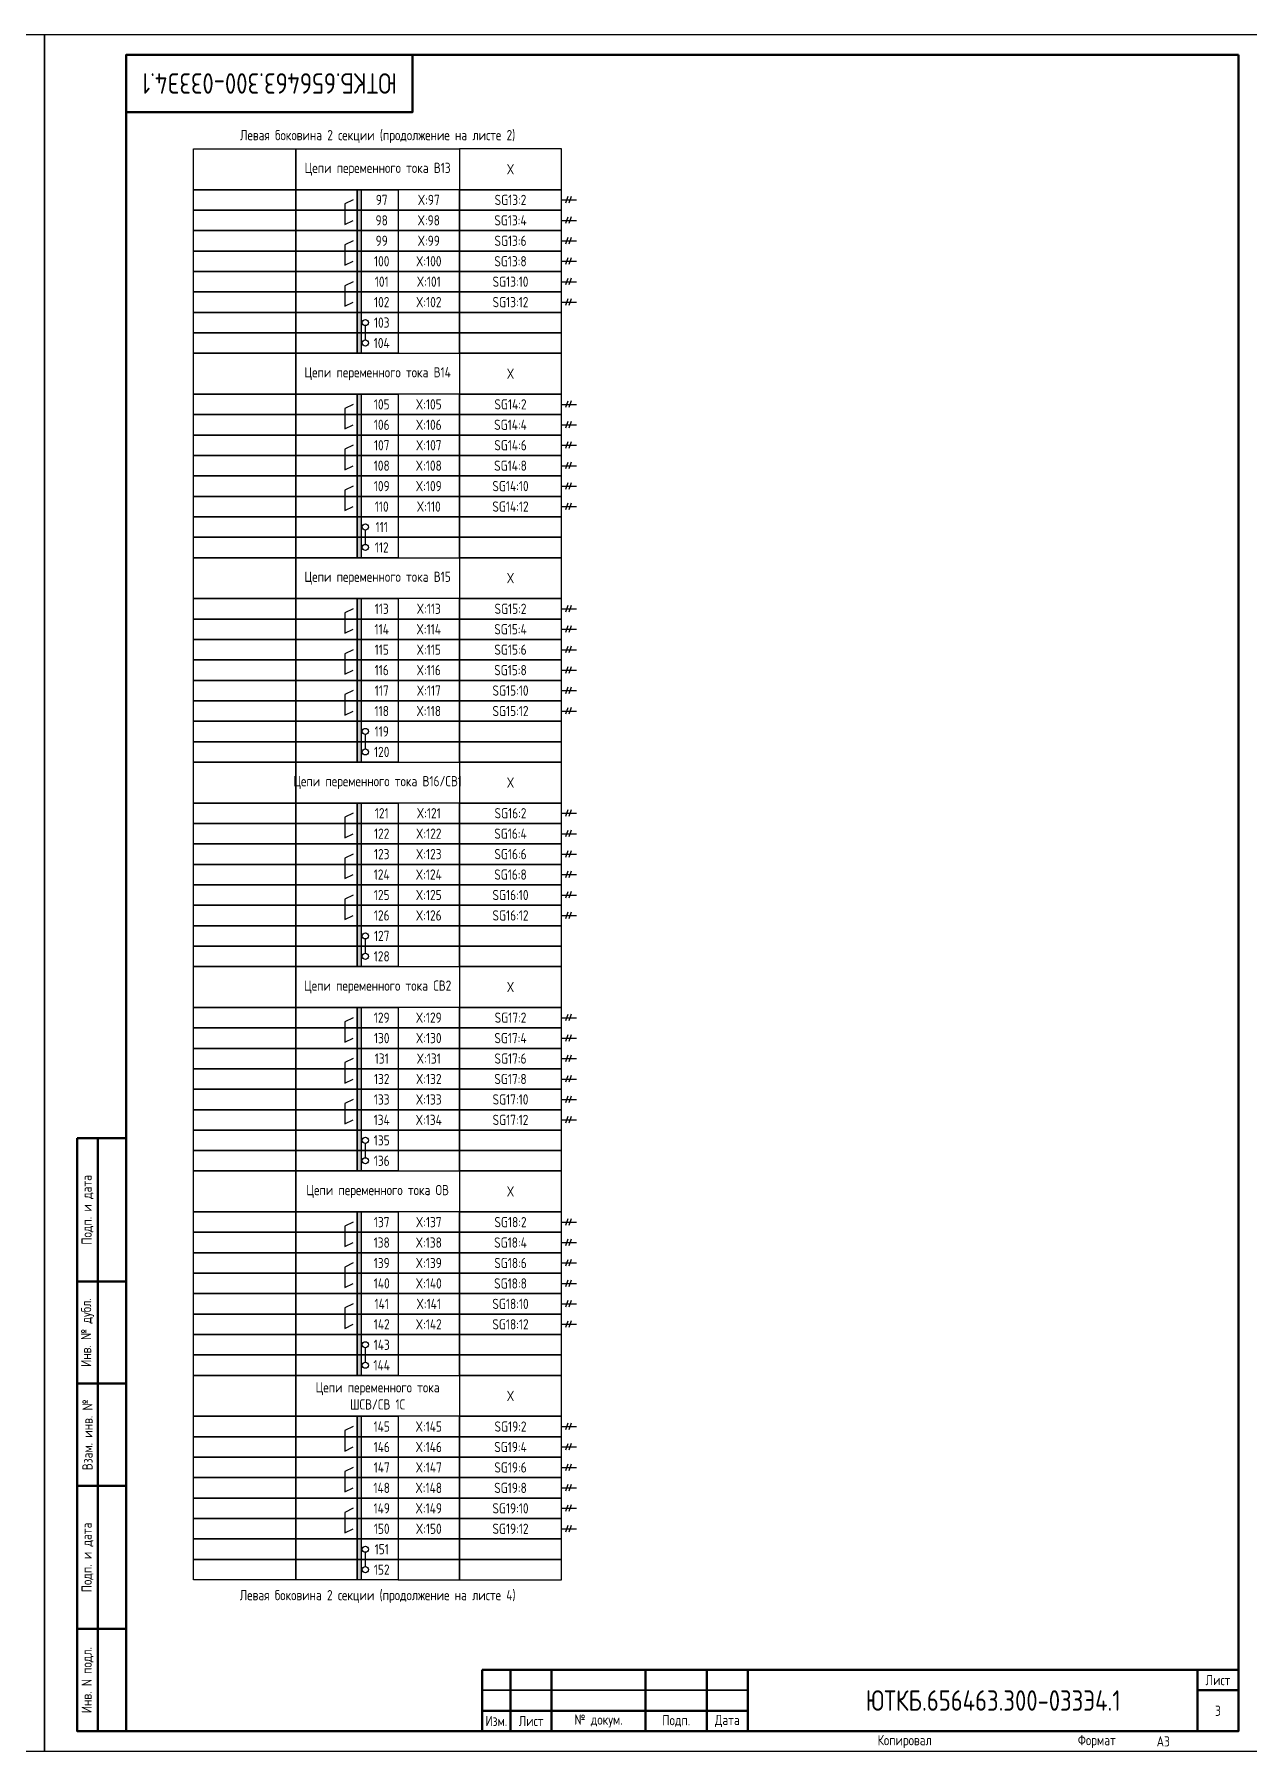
# Model space of a CAD drawing. Header units: millimetres. Extents: x -1050 to 7068, y 0 to 517.
# Drawn here: x 6471.7 to 6768.7, y 0 to 420 of the extents above; entities that cross this region are included whole.
import ezdxf

# ---------------------------------------------------------------- set-up
doc = ezdxf.new("R2010")
doc.units = ezdxf.units.MM
doc.styles.add('Gost_type_A', font='GOST_A.TTF')

# ---------------------------------------------------------------- blocks, each defined once
blk = doc.blocks.new('Штамп левый нижний')
at = {"lineweight": 50}
for points in [[(-12, 145), (-7, 145), (-7, 110), (-12, 110)], [(-7, 145), (0, 145), (0, 110), (-7, 110)], [(-12, 110), (-7, 110), (-7, 85), (-12, 85)], [(-7, 110), (0, 110), (0, 85), (-7, 85)], [(-12, 85), (-7, 85), (-7, 60), (-12, 60)], [(-7, 85), (0, 85), (0, 60), (-7, 60)], [(-12, 60), (-7, 60), (-7, 25), (-12, 25)], [(-7, 60), (0, 60), (0, 25), (-7, 25)], [(-12, 25), (-7, 25), (-7, 0), (-12, 0)], [(-7, 25), (0, 25), (0, 0), (-7, 0)]]:
    blk.add_lwpolyline(points, close=True, dxfattribs=at)
at = {"char_height": 2.5, "attachment_point": 5, "rotation": 90, "style": 'Gost_type_A'}
for s, insert, width in [('Подп. и дата', (-9.5, 127.5), 35), ('Инв. № дубл.', (-9.5, 97.5), 25), ('Взам. инв. №', (-9.5, 72.5), 25), ('Подп. и дата', (-9.5, 42.5), 35), ('Инв. N подл.', (-9.5, 12.5), 25)]:
    blk.add_mtext(s, dxfattribs=dict(at, insert=insert, width=width))
blk = doc.blocks.new('Штамп угловой верхний')
at = {"lineweight": 50}
blk.add_lwpolyline([(0, 0), (70, 0), (70, -14), (0, -14)], close=True, dxfattribs=at)
blk = doc.blocks.new('Штамп малый нижний')
at = {"lineweight": 50}
for points in [[(-185, 15), (-178, 15), (-178, 5), (-185, 5)], [(-178, 15), (-168, 15), (-168, 5), (-178, 5)], [(-168, 15), (-145, 15), (-145, 5), (-168, 5)], [(-145, 15), (-130, 15), (-130, 5), (-145, 5)], [(-130, 15), (-120, 15), (-120, 5), (-130, 5)], [(-120, 15), (-10, 15), (-10, 0), (-120, 0)], [(-10, 15), (0, 15), (0, 10), (-10, 10)], [(-10, 10), (0, 10), (0, 0), (-10, 0)], [(-185, 5), (-178, 5), (-178, 0), (-185, 0)], [(-178, 5), (-168, 5), (-168, 0), (-178, 0)], [(-168, 5), (-145, 5), (-145, 0), (-168, 0)], [(-145, 5), (-130, 5), (-130, 0), (-145, 0)], [(-130, 5), (-120, 5), (-120, 0), (-130, 0)]]:
    blk.add_lwpolyline(points, close=True, dxfattribs=at)
for points in [[(-185, 15), (-178, 15), (-178, 10), (-185, 10)], [(-178, 15), (-168, 15), (-168, 10), (-178, 10)], [(-168, 15), (-145, 15), (-145, 10), (-168, 10)], [(-145, 15), (-130, 15), (-130, 10), (-145, 10)], [(-130, 15), (-120, 15), (-120, 10), (-130, 10)], [(-185, 10), (-178, 10), (-178, 5), (-185, 5)], [(-178, 10), (-168, 10), (-168, 5), (-178, 5)], [(-168, 10), (-145, 10), (-145, 5), (-168, 5)], [(-145, 10), (-130, 10), (-130, 5), (-145, 5)], [(-130, 10), (-120, 10), (-120, 5), (-130, 5)]]:
    blk.add_lwpolyline(points, close=True)
at = {"char_height": 2.5, "style": 'Gost_type_A'}
for s, insert, width, attachment_point in [('Лист', (-5, 12.5), 10, 5), ('Изм.', (-181.5, 2.5), 7, 5), ('Лист', (-173, 2.5), 10, 5), ('№ докум.', (-156.5, 2.5), 23, 5), ('Подп.', (-137.5, 2.5), 15, 5), ('Дата', (-125, 2.5), 10, 5), ('Копировал', (-75, -2.53), 13.1202, 6), ('Формат', (-30, -2.53), 13.1202, 6)]:
    blk.add_mtext(s, dxfattribs=dict(at, insert=insert, width=width, attachment_point=attachment_point))

msp = doc.modelspace()

# ---------------------------------------------------------------- hatches: boundary and pattern name
h = msp.add_hatch(color=256)
h.dxf.hatch_style = 1
h.paths.add_polyline_path([(6551.65, 382.01), (6550.65, 382.01), (6550.65, 342.01), (6551.65, 342.01)])
h = msp.add_hatch(color=256)
h.dxf.hatch_style = 1
h.paths.add_polyline_path([(6551.65, 332.01), (6550.65, 332.01), (6550.65, 292.01), (6551.65, 292.01)])
h = msp.add_hatch(color=256)
h.dxf.hatch_style = 1
h.paths.add_polyline_path([(6551.65, 282.01), (6550.65, 282.01), (6550.65, 242.01), (6551.65, 242.01)])
h = msp.add_hatch(color=256)
h.dxf.hatch_style = 1
h.paths.add_polyline_path([(6551.65, 232.01), (6550.65, 232.01), (6550.65, 192.01), (6551.65, 192.01)])
h = msp.add_hatch(color=256)
h.dxf.hatch_style = 1
h.paths.add_polyline_path([(6551.65, 182.01), (6550.65, 182.01), (6550.65, 142.01), (6551.65, 142.01)])
h = msp.add_hatch(color=256)
h.dxf.hatch_style = 1
h.paths.add_polyline_path([(6551.65, 132.01), (6550.65, 132.01), (6550.65, 92.01), (6551.65, 92.01)])
h = msp.add_hatch(color=256)
h.dxf.hatch_style = 1
h.paths.add_polyline_path([(6551.65, 82.01), (6550.65, 82.01), (6550.65, 42.01), (6551.65, 42.01)])

# ---------------------------------------------------------------- linework, layer by layer
for p, q in [((6600.65, 379.51), (6604.27, 379.51)), ((6602.19, 380.32), (6601.61, 378.7)), ((6602.98, 380.33), (6602.4, 378.7)), ((6600.65, 374.51), (6604.27, 374.51)), ((6602.19, 375.32), (6601.61, 373.7)), ((6602.98, 375.33), (6602.4, 373.7)), ((6602.19, 370.32), (6601.61, 368.7)), ((6602.98, 370.33), (6602.4, 368.7)), ((6600.65, 369.51), (6604.27, 369.51)), ((6600.65, 364.51), (6604.27, 364.51)), ((6602.19, 365.32), (6601.61, 363.7)), ((6602.98, 365.33), (6602.4, 363.7)), ((6600.65, 359.51), (6604.27, 359.51)), ((6602.19, 360.32), (6601.61, 358.7)), ((6602.98, 360.33), (6602.4, 358.7)), ((6600.65, 354.51), (6604.27, 354.51)), ((6602.19, 355.32), (6601.61, 353.7)), ((6602.98, 355.33), (6602.4, 353.7)), ((6552.65, 345.26), (6552.65, 348.76)), ((6600.65, 329.51), (6604.27, 329.51)), ((6602.19, 330.32), (6601.61, 328.7)), ((6602.98, 330.33), (6602.4, 328.7)), ((6600.65, 324.51), (6604.27, 324.51)), ((6602.19, 325.32), (6601.61, 323.7)), ((6602.98, 325.33), (6602.4, 323.7)), ((6600.65, 319.51), (6604.27, 319.51)), ((6602.19, 320.32), (6601.61, 318.7)), ((6602.98, 320.33), (6602.4, 318.7)), ((6602.19, 315.32), (6601.61, 313.7)), ((6602.98, 315.33), (6602.4, 313.7)), ((6600.65, 314.51), (6604.27, 314.51)), ((6600.65, 309.51), (6604.27, 309.51)), ((6602.19, 310.32), (6601.61, 308.7)), ((6602.98, 310.33), (6602.4, 308.7)), ((6600.65, 304.51), (6604.27, 304.51)), ((6602.19, 305.32), (6601.61, 303.7)), ((6602.98, 305.33), (6602.4, 303.7)), ((6552.65, 295.26), (6552.65, 298.76)), ((6600.65, 279.51), (6604.27, 279.51)), ((6602.19, 280.32), (6601.61, 278.7)), ((6602.98, 280.33), (6602.4, 278.7)), ((6600.65, 274.51), (6604.27, 274.51)), ((6602.19, 275.32), (6601.61, 273.7)), ((6602.98, 275.33), (6602.4, 273.7)), ((6600.65, 269.51), (6604.27, 269.51)), ((6602.19, 270.32), (6601.61, 268.7)), ((6602.98, 270.33), (6602.4, 268.7)), ((6602.19, 265.32), (6601.61, 263.7)), ((6602.98, 265.33), (6602.4, 263.7)), ((6600.65, 264.51), (6604.27, 264.51)), ((6600.65, 259.51), (6604.27, 259.51)), ((6602.19, 260.32), (6601.61, 258.7)), ((6602.98, 260.33), (6602.4, 258.7)), ((6600.65, 254.51), (6604.27, 254.51)), ((6602.19, 255.32), (6601.61, 253.7)), ((6602.98, 255.33), (6602.4, 253.7)), ((6552.65, 245.26), (6552.65, 248.76)), ((6600.65, 229.51), (6604.27, 229.51)), ((6602.19, 230.32), (6601.61, 228.7)), ((6602.98, 230.33), (6602.4, 228.7)), ((6600.65, 224.51), (6604.27, 224.51)), ((6602.19, 225.32), (6601.61, 223.7)), ((6602.98, 225.33), (6602.4, 223.7)), ((6600.65, 219.51), (6604.27, 219.51)), ((6602.19, 220.32), (6601.61, 218.7)), ((6602.98, 220.33), (6602.4, 218.7)), ((6600.65, 214.51), (6604.27, 214.51)), ((6602.19, 215.32), (6601.61, 213.7)), ((6602.98, 215.33), (6602.4, 213.7)), ((6602.19, 210.32), (6601.61, 208.7)), ((6602.98, 210.33), (6602.4, 208.7)), ((6600.65, 209.51), (6604.27, 209.51)), ((6600.65, 204.51), (6604.27, 204.51)), ((6602.19, 205.32), (6601.61, 203.7)), ((6602.98, 205.33), (6602.4, 203.7)), ((6552.65, 195.26), (6552.65, 198.76)), ((6600.65, 179.51), (6604.27, 179.51)), ((6602.19, 180.32), (6601.61, 178.7)), ((6602.98, 180.33), (6602.4, 178.7)), ((6600.65, 174.51), (6604.27, 174.51)), ((6602.19, 175.32), (6601.61, 173.7)), ((6602.98, 175.33), (6602.4, 173.7)), ((6600.65, 169.51), (6604.27, 169.51)), ((6602.19, 170.32), (6601.61, 168.7)), ((6602.98, 170.33), (6602.4, 168.7)), ((6600.65, 164.51), (6604.27, 164.51)), ((6602.19, 165.32), (6601.61, 163.7)), ((6602.98, 165.33), (6602.4, 163.7)), ((6602.19, 160.32), (6601.61, 158.7)), ((6602.98, 160.33), (6602.4, 158.7)), ((6600.65, 159.51), (6604.27, 159.51)), ((6600.65, 154.51), (6604.27, 154.51)), ((6602.19, 155.32), (6601.61, 153.7)), ((6602.98, 155.33), (6602.4, 153.7)), ((6552.65, 145.26), (6552.65, 148.76)), ((6602.19, 130.32), (6601.61, 128.7)), ((6602.98, 130.33), (6602.4, 128.7)), ((6600.65, 129.51), (6604.27, 129.51)), ((6600.65, 124.51), (6604.27, 124.51)), ((6602.19, 125.32), (6601.61, 123.7)), ((6602.98, 125.33), (6602.4, 123.7)), ((6600.65, 119.51), (6604.27, 119.51)), ((6602.19, 120.32), (6601.61, 118.7)), ((6602.98, 120.33), (6602.4, 118.7)), ((6600.65, 114.51), (6604.27, 114.51)), ((6602.19, 115.32), (6601.61, 113.7)), ((6602.98, 115.33), (6602.4, 113.7)), ((6600.65, 109.51), (6604.27, 109.51)), ((6602.19, 110.32), (6601.61, 108.7)), ((6602.98, 110.33), (6602.4, 108.7)), ((6602.19, 105.32), (6601.61, 103.7)), ((6602.98, 105.33), (6602.4, 103.7)), ((6600.65, 104.51), (6604.27, 104.51)), ((6552.65, 95.26), (6552.65, 98.76)), ((6602.19, 80.32), (6601.61, 78.7)), ((6602.98, 80.33), (6602.4, 78.7)), ((6600.65, 79.51), (6604.27, 79.51)), ((6600.65, 74.51), (6604.27, 74.51)), ((6602.19, 75.32), (6601.61, 73.7)), ((6602.98, 75.33), (6602.4, 73.7)), ((6600.65, 69.51), (6604.27, 69.51)), ((6602.19, 70.32), (6601.61, 68.7)), ((6602.98, 70.33), (6602.4, 68.7)), ((6600.65, 64.51), (6604.27, 64.51)), ((6602.19, 65.32), (6601.61, 63.7)), ((6602.98, 65.33), (6602.4, 63.7)), ((6600.65, 59.51), (6604.27, 59.51)), ((6602.19, 60.32), (6601.61, 58.7)), ((6602.98, 60.33), (6602.4, 58.7)), ((6602.19, 55.32), (6601.61, 53.7)), ((6602.98, 55.33), (6602.4, 53.7)), ((6600.65, 54.51), (6604.27, 54.51)), ((6552.65, 45.26), (6552.65, 48.76))]:
    msp.add_line(p, q)
for points in [[(6474.19, 420), (6474.19, 0), (6177.19, 0), (6177.19, 420)], [(6771.19, 420), (6771.19, 0), (6474.19, 0), (6474.19, 420)], [(6510.65, 392.01), (6535.65, 392.01), (6535.65, 382.01), (6510.65, 382.01)], [(6535.65, 392.01), (6575.65, 392.01), (6575.65, 382.01), (6535.65, 382.01)], [(6600.65, 392.01), (6575.65, 392.01), (6575.65, 382.01), (6600.65, 382.01)], [(6510.65, 382.01), (6535.65, 382.01), (6535.65, 377.01), (6510.65, 377.01)], [(6535.65, 382.01), (6550.65, 382.01), (6550.65, 377.01), (6535.65, 377.01)], [(6550.65, 382.01), (6560.65, 382.01), (6560.65, 377.01), (6550.65, 377.01)], [(6575.65, 382.01), (6560.65, 382.01), (6560.65, 377.01), (6575.65, 377.01)], [(6600.65, 382.01), (6575.65, 382.01), (6575.65, 377.01), (6600.65, 377.01)], [(6510.65, 377.01), (6535.65, 377.01), (6535.65, 372.01), (6510.65, 372.01)], [(6535.65, 377.01), (6550.65, 377.01), (6550.65, 372.01), (6535.65, 372.01)], [(6550.65, 377.01), (6560.65, 377.01), (6560.65, 372.01), (6550.65, 372.01)], [(6575.65, 377.01), (6560.65, 377.01), (6560.65, 372.01), (6575.65, 372.01)], [(6600.65, 377.01), (6575.65, 377.01), (6575.65, 372.01), (6600.65, 372.01)], [(6510.65, 372.01), (6535.65, 372.01), (6535.65, 367.01), (6510.65, 367.01)], [(6535.65, 372.01), (6550.65, 372.01), (6550.65, 367.01), (6535.65, 367.01)], [(6550.65, 372.01), (6560.65, 372.01), (6560.65, 367.01), (6550.65, 367.01)], [(6575.65, 372.01), (6560.65, 372.01), (6560.65, 367.01), (6575.65, 367.01)], [(6600.65, 372.01), (6575.65, 372.01), (6575.65, 367.01), (6600.65, 367.01)], [(6510.65, 367.01), (6535.65, 367.01), (6535.65, 362.01), (6510.65, 362.01)], [(6535.65, 367.01), (6550.65, 367.01), (6550.65, 362.01), (6535.65, 362.01)], [(6550.65, 367.01), (6560.65, 367.01), (6560.65, 362.01), (6550.65, 362.01)], [(6575.65, 367.01), (6560.65, 367.01), (6560.65, 362.01), (6575.65, 362.01)], [(6600.65, 367.01), (6575.65, 367.01), (6575.65, 362.01), (6600.65, 362.01)], [(6510.65, 362.01), (6535.65, 362.01), (6535.65, 357.01), (6510.65, 357.01)], [(6535.65, 362.01), (6550.65, 362.01), (6550.65, 357.01), (6535.65, 357.01)], [(6550.65, 362.01), (6560.65, 362.01), (6560.65, 357.01), (6550.65, 357.01)], [(6575.65, 362.01), (6560.65, 362.01), (6560.65, 357.01), (6575.65, 357.01)], [(6600.65, 362.01), (6575.65, 362.01), (6575.65, 357.01), (6600.65, 357.01)], [(6510.65, 357.01), (6535.65, 357.01), (6535.65, 352.01), (6510.65, 352.01)], [(6535.65, 357.01), (6550.65, 357.01), (6550.65, 352.01), (6535.65, 352.01)], [(6550.65, 357.01), (6560.65, 357.01), (6560.65, 352.01), (6550.65, 352.01)], [(6575.65, 357.01), (6560.65, 357.01), (6560.65, 352.01), (6575.65, 352.01)], [(6600.65, 357.01), (6575.65, 357.01), (6575.65, 352.01), (6600.65, 352.01)], [(6510.65, 352.01), (6535.65, 352.01), (6535.65, 347.01), (6510.65, 347.01)], [(6535.65, 352.01), (6550.65, 352.01), (6550.65, 347.01), (6535.65, 347.01)], [(6550.65, 352.01), (6560.65, 352.01), (6560.65, 347.01), (6550.65, 347.01)], [(6575.65, 352.01), (6560.65, 352.01), (6560.65, 347.01), (6575.65, 347.01)], [(6600.65, 352.01), (6575.65, 352.01), (6575.65, 347.01), (6600.65, 347.01)], [(6510.65, 347.01), (6535.65, 347.01), (6535.65, 342.01), (6510.65, 342.01)], [(6535.65, 347.01), (6550.65, 347.01), (6550.65, 342.01), (6535.65, 342.01)], [(6550.65, 347.01), (6560.65, 347.01), (6560.65, 342.01), (6550.65, 342.01)], [(6575.65, 347.01), (6560.65, 347.01), (6560.65, 342.01), (6575.65, 342.01)], [(6600.65, 347.01), (6575.65, 347.01), (6575.65, 342.01), (6600.65, 342.01)], [(6510.65, 342.01), (6535.65, 342.01), (6535.65, 332.01), (6510.65, 332.01)], [(6535.65, 342.01), (6575.65, 342.01), (6575.65, 332.01), (6535.65, 332.01)], [(6600.65, 342.01), (6575.65, 342.01), (6575.65, 332.01), (6600.65, 332.01)], [(6510.65, 332.01), (6535.65, 332.01), (6535.65, 327.01), (6510.65, 327.01)], [(6535.65, 332.01), (6550.65, 332.01), (6550.65, 327.01), (6535.65, 327.01)], [(6550.65, 332.01), (6560.65, 332.01), (6560.65, 327.01), (6550.65, 327.01)], [(6575.65, 332.01), (6560.65, 332.01), (6560.65, 327.01), (6575.65, 327.01)], [(6600.65, 332.01), (6575.65, 332.01), (6575.65, 327.01), (6600.65, 327.01)], [(6510.65, 327.01), (6535.65, 327.01), (6535.65, 322.01), (6510.65, 322.01)], [(6535.65, 327.01), (6550.65, 327.01), (6550.65, 322.01), (6535.65, 322.01)], [(6550.65, 327.01), (6560.65, 327.01), (6560.65, 322.01), (6550.65, 322.01)], [(6575.65, 327.01), (6560.65, 327.01), (6560.65, 322.01), (6575.65, 322.01)], [(6600.65, 327.01), (6575.65, 327.01), (6575.65, 322.01), (6600.65, 322.01)], [(6510.65, 322.01), (6535.65, 322.01), (6535.65, 317.01), (6510.65, 317.01)], [(6535.65, 322.01), (6550.65, 322.01), (6550.65, 317.01), (6535.65, 317.01)], [(6550.65, 322.01), (6560.65, 322.01), (6560.65, 317.01), (6550.65, 317.01)], [(6575.65, 322.01), (6560.65, 322.01), (6560.65, 317.01), (6575.65, 317.01)], [(6600.65, 322.01), (6575.65, 322.01), (6575.65, 317.01), (6600.65, 317.01)], [(6510.65, 317.01), (6535.65, 317.01), (6535.65, 312.01), (6510.65, 312.01)], [(6535.65, 317.01), (6550.65, 317.01), (6550.65, 312.01), (6535.65, 312.01)], [(6550.65, 317.01), (6560.65, 317.01), (6560.65, 312.01), (6550.65, 312.01)], [(6575.65, 317.01), (6560.65, 317.01), (6560.65, 312.01), (6575.65, 312.01)], [(6600.65, 317.01), (6575.65, 317.01), (6575.65, 312.01), (6600.65, 312.01)], [(6510.65, 312.01), (6535.65, 312.01), (6535.65, 307.01), (6510.65, 307.01)], [(6535.65, 312.01), (6550.65, 312.01), (6550.65, 307.01), (6535.65, 307.01)], [(6550.65, 312.01), (6560.65, 312.01), (6560.65, 307.01), (6550.65, 307.01)], [(6575.65, 312.01), (6560.65, 312.01), (6560.65, 307.01), (6575.65, 307.01)], [(6600.65, 312.01), (6575.65, 312.01), (6575.65, 307.01), (6600.65, 307.01)], [(6510.65, 307.01), (6535.65, 307.01), (6535.65, 302.01), (6510.65, 302.01)], [(6535.65, 307.01), (6550.65, 307.01), (6550.65, 302.01), (6535.65, 302.01)], [(6550.65, 307.01), (6560.65, 307.01), (6560.65, 302.01), (6550.65, 302.01)], [(6575.65, 307.01), (6560.65, 307.01), (6560.65, 302.01), (6575.65, 302.01)], [(6600.65, 307.01), (6575.65, 307.01), (6575.65, 302.01), (6600.65, 302.01)], [(6510.65, 302.01), (6535.65, 302.01), (6535.65, 297.01), (6510.65, 297.01)], [(6535.65, 302.01), (6550.65, 302.01), (6550.65, 297.01), (6535.65, 297.01)], [(6550.65, 302.01), (6560.65, 302.01), (6560.65, 297.01), (6550.65, 297.01)], [(6575.65, 302.01), (6560.65, 302.01), (6560.65, 297.01), (6575.65, 297.01)], [(6600.65, 302.01), (6575.65, 302.01), (6575.65, 297.01), (6600.65, 297.01)], [(6510.65, 297.01), (6535.65, 297.01), (6535.65, 292.01), (6510.65, 292.01)], [(6535.65, 297.01), (6550.65, 297.01), (6550.65, 292.01), (6535.65, 292.01)], [(6550.65, 297.01), (6560.65, 297.01), (6560.65, 292.01), (6550.65, 292.01)], [(6575.65, 297.01), (6560.65, 297.01), (6560.65, 292.01), (6575.65, 292.01)], [(6600.65, 297.01), (6575.65, 297.01), (6575.65, 292.01), (6600.65, 292.01)], [(6510.65, 292.01), (6535.65, 292.01), (6535.65, 282.01), (6510.65, 282.01)], [(6535.65, 292.01), (6575.65, 292.01), (6575.65, 282.01), (6535.65, 282.01)], [(6600.65, 292.01), (6575.65, 292.01), (6575.65, 282.01), (6600.65, 282.01)], [(6510.65, 282.01), (6535.65, 282.01), (6535.65, 277.01), (6510.65, 277.01)], [(6535.65, 282.01), (6550.65, 282.01), (6550.65, 277.01), (6535.65, 277.01)], [(6550.65, 282.01), (6560.65, 282.01), (6560.65, 277.01), (6550.65, 277.01)], [(6575.65, 282.01), (6560.65, 282.01), (6560.65, 277.01), (6575.65, 277.01)], [(6600.65, 282.01), (6575.65, 282.01), (6575.65, 277.01), (6600.65, 277.01)], [(6510.65, 277.01), (6535.65, 277.01), (6535.65, 272.01), (6510.65, 272.01)], [(6535.65, 277.01), (6550.65, 277.01), (6550.65, 272.01), (6535.65, 272.01)], [(6550.65, 277.01), (6560.65, 277.01), (6560.65, 272.01), (6550.65, 272.01)], [(6575.65, 277.01), (6560.65, 277.01), (6560.65, 272.01), (6575.65, 272.01)], [(6600.65, 277.01), (6575.65, 277.01), (6575.65, 272.01), (6600.65, 272.01)], [(6510.65, 272.01), (6535.65, 272.01), (6535.65, 267.01), (6510.65, 267.01)], [(6535.65, 272.01), (6550.65, 272.01), (6550.65, 267.01), (6535.65, 267.01)], [(6550.65, 272.01), (6560.65, 272.01), (6560.65, 267.01), (6550.65, 267.01)], [(6575.65, 272.01), (6560.65, 272.01), (6560.65, 267.01), (6575.65, 267.01)], [(6600.65, 272.01), (6575.65, 272.01), (6575.65, 267.01), (6600.65, 267.01)], [(6510.65, 267.01), (6535.65, 267.01), (6535.65, 262.01), (6510.65, 262.01)], [(6535.65, 267.01), (6550.65, 267.01), (6550.65, 262.01), (6535.65, 262.01)], [(6550.65, 267.01), (6560.65, 267.01), (6560.65, 262.01), (6550.65, 262.01)], [(6575.65, 267.01), (6560.65, 267.01), (6560.65, 262.01), (6575.65, 262.01)], [(6600.65, 267.01), (6575.65, 267.01), (6575.65, 262.01), (6600.65, 262.01)], [(6510.65, 262.01), (6535.65, 262.01), (6535.65, 257.01), (6510.65, 257.01)], [(6535.65, 262.01), (6550.65, 262.01), (6550.65, 257.01), (6535.65, 257.01)], [(6550.65, 262.01), (6560.65, 262.01), (6560.65, 257.01), (6550.65, 257.01)], [(6575.65, 262.01), (6560.65, 262.01), (6560.65, 257.01), (6575.65, 257.01)], [(6600.65, 262.01), (6575.65, 262.01), (6575.65, 257.01), (6600.65, 257.01)], [(6510.65, 257.01), (6535.65, 257.01), (6535.65, 252.01), (6510.65, 252.01)], [(6535.65, 257.01), (6550.65, 257.01), (6550.65, 252.01), (6535.65, 252.01)], [(6550.65, 257.01), (6560.65, 257.01), (6560.65, 252.01), (6550.65, 252.01)], [(6575.65, 257.01), (6560.65, 257.01), (6560.65, 252.01), (6575.65, 252.01)], [(6600.65, 257.01), (6575.65, 257.01), (6575.65, 252.01), (6600.65, 252.01)], [(6510.65, 252.01), (6535.65, 252.01), (6535.65, 247.01), (6510.65, 247.01)], [(6535.65, 252.01), (6550.65, 252.01), (6550.65, 247.01), (6535.65, 247.01)], [(6550.65, 252.01), (6560.65, 252.01), (6560.65, 247.01), (6550.65, 247.01)], [(6575.65, 252.01), (6560.65, 252.01), (6560.65, 247.01), (6575.65, 247.01)], [(6600.65, 252.01), (6575.65, 252.01), (6575.65, 247.01), (6600.65, 247.01)], [(6510.65, 247.01), (6535.65, 247.01), (6535.65, 242.01), (6510.65, 242.01)], [(6535.65, 247.01), (6550.65, 247.01), (6550.65, 242.01), (6535.65, 242.01)], [(6550.65, 247.01), (6560.65, 247.01), (6560.65, 242.01), (6550.65, 242.01)], [(6575.65, 247.01), (6560.65, 247.01), (6560.65, 242.01), (6575.65, 242.01)], [(6600.65, 247.01), (6575.65, 247.01), (6575.65, 242.01), (6600.65, 242.01)], [(6510.65, 242.01), (6535.65, 242.01), (6535.65, 232.01), (6510.65, 232.01)], [(6535.65, 242.01), (6575.65, 242.01), (6575.65, 232.01), (6535.65, 232.01)], [(6600.65, 242.01), (6575.65, 242.01), (6575.65, 232.01), (6600.65, 232.01)], [(6510.65, 232.01), (6535.65, 232.01), (6535.65, 227.01), (6510.65, 227.01)], [(6535.65, 232.01), (6550.65, 232.01), (6550.65, 227.01), (6535.65, 227.01)], [(6550.65, 232.01), (6560.65, 232.01), (6560.65, 227.01), (6550.65, 227.01)], [(6575.65, 232.01), (6560.65, 232.01), (6560.65, 227.01), (6575.65, 227.01)], [(6600.65, 232.01), (6575.65, 232.01), (6575.65, 227.01), (6600.65, 227.01)], [(6510.65, 227.01), (6535.65, 227.01), (6535.65, 222.01), (6510.65, 222.01)], [(6535.65, 227.01), (6550.65, 227.01), (6550.65, 222.01), (6535.65, 222.01)], [(6550.65, 227.01), (6560.65, 227.01), (6560.65, 222.01), (6550.65, 222.01)], [(6575.65, 227.01), (6560.65, 227.01), (6560.65, 222.01), (6575.65, 222.01)], [(6600.65, 227.01), (6575.65, 227.01), (6575.65, 222.01), (6600.65, 222.01)], [(6510.65, 222.01), (6535.65, 222.01), (6535.65, 217.01), (6510.65, 217.01)], [(6535.65, 222.01), (6550.65, 222.01), (6550.65, 217.01), (6535.65, 217.01)], [(6550.65, 222.01), (6560.65, 222.01), (6560.65, 217.01), (6550.65, 217.01)], [(6575.65, 222.01), (6560.65, 222.01), (6560.65, 217.01), (6575.65, 217.01)], [(6600.65, 222.01), (6575.65, 222.01), (6575.65, 217.01), (6600.65, 217.01)], [(6510.65, 217.01), (6535.65, 217.01), (6535.65, 212.01), (6510.65, 212.01)], [(6535.65, 217.01), (6550.65, 217.01), (6550.65, 212.01), (6535.65, 212.01)], [(6550.65, 217.01), (6560.65, 217.01), (6560.65, 212.01), (6550.65, 212.01)], [(6575.65, 217.01), (6560.65, 217.01), (6560.65, 212.01), (6575.65, 212.01)], [(6600.65, 217.01), (6575.65, 217.01), (6575.65, 212.01), (6600.65, 212.01)], [(6510.65, 212.01), (6535.65, 212.01), (6535.65, 207.01), (6510.65, 207.01)], [(6535.65, 212.01), (6550.65, 212.01), (6550.65, 207.01), (6535.65, 207.01)], [(6550.65, 212.01), (6560.65, 212.01), (6560.65, 207.01), (6550.65, 207.01)], [(6575.65, 212.01), (6560.65, 212.01), (6560.65, 207.01), (6575.65, 207.01)], [(6600.65, 212.01), (6575.65, 212.01), (6575.65, 207.01), (6600.65, 207.01)], [(6510.65, 207.01), (6535.65, 207.01), (6535.65, 202.01), (6510.65, 202.01)], [(6535.65, 207.01), (6550.65, 207.01), (6550.65, 202.01), (6535.65, 202.01)], [(6550.65, 207.01), (6560.65, 207.01), (6560.65, 202.01), (6550.65, 202.01)], [(6575.65, 207.01), (6560.65, 207.01), (6560.65, 202.01), (6575.65, 202.01)], [(6600.65, 207.01), (6575.65, 207.01), (6575.65, 202.01), (6600.65, 202.01)], [(6510.65, 202.01), (6535.65, 202.01), (6535.65, 197.01), (6510.65, 197.01)], [(6535.65, 202.01), (6550.65, 202.01), (6550.65, 197.01), (6535.65, 197.01)], [(6550.65, 202.01), (6560.65, 202.01), (6560.65, 197.01), (6550.65, 197.01)], [(6575.65, 202.01), (6560.65, 202.01), (6560.65, 197.01), (6575.65, 197.01)], [(6600.65, 202.01), (6575.65, 202.01), (6575.65, 197.01), (6600.65, 197.01)], [(6510.65, 197.01), (6535.65, 197.01), (6535.65, 192.01), (6510.65, 192.01)], [(6535.65, 197.01), (6550.65, 197.01), (6550.65, 192.01), (6535.65, 192.01)], [(6550.65, 197.01), (6560.65, 197.01), (6560.65, 192.01), (6550.65, 192.01)], [(6575.65, 197.01), (6560.65, 197.01), (6560.65, 192.01), (6575.65, 192.01)], [(6600.65, 197.01), (6575.65, 197.01), (6575.65, 192.01), (6600.65, 192.01)], [(6510.65, 192.01), (6535.65, 192.01), (6535.65, 182.01), (6510.65, 182.01)], [(6535.65, 192.01), (6575.65, 192.01), (6575.65, 182.01), (6535.65, 182.01)], [(6600.65, 192.01), (6575.65, 192.01), (6575.65, 182.01), (6600.65, 182.01)], [(6510.65, 182.01), (6535.65, 182.01), (6535.65, 177.01), (6510.65, 177.01)], [(6535.65, 182.01), (6550.65, 182.01), (6550.65, 177.01), (6535.65, 177.01)], [(6550.65, 182.01), (6560.65, 182.01), (6560.65, 177.01), (6550.65, 177.01)], [(6575.65, 182.01), (6560.65, 182.01), (6560.65, 177.01), (6575.65, 177.01)], [(6600.65, 182.01), (6575.65, 182.01), (6575.65, 177.01), (6600.65, 177.01)], [(6510.65, 177.01), (6535.65, 177.01), (6535.65, 172.01), (6510.65, 172.01)], [(6535.65, 177.01), (6550.65, 177.01), (6550.65, 172.01), (6535.65, 172.01)], [(6550.65, 177.01), (6560.65, 177.01), (6560.65, 172.01), (6550.65, 172.01)], [(6575.65, 177.01), (6560.65, 177.01), (6560.65, 172.01), (6575.65, 172.01)], [(6600.65, 177.01), (6575.65, 177.01), (6575.65, 172.01), (6600.65, 172.01)], [(6510.65, 172.01), (6535.65, 172.01), (6535.65, 167.01), (6510.65, 167.01)], [(6535.65, 172.01), (6550.65, 172.01), (6550.65, 167.01), (6535.65, 167.01)], [(6550.65, 172.01), (6560.65, 172.01), (6560.65, 167.01), (6550.65, 167.01)], [(6575.65, 172.01), (6560.65, 172.01), (6560.65, 167.01), (6575.65, 167.01)], [(6600.65, 172.01), (6575.65, 172.01), (6575.65, 167.01), (6600.65, 167.01)], [(6510.65, 167.01), (6535.65, 167.01), (6535.65, 162.01), (6510.65, 162.01)], [(6535.65, 167.01), (6550.65, 167.01), (6550.65, 162.01), (6535.65, 162.01)], [(6550.65, 167.01), (6560.65, 167.01), (6560.65, 162.01), (6550.65, 162.01)], [(6575.65, 167.01), (6560.65, 167.01), (6560.65, 162.01), (6575.65, 162.01)], [(6600.65, 167.01), (6575.65, 167.01), (6575.65, 162.01), (6600.65, 162.01)], [(6510.65, 162.01), (6535.65, 162.01), (6535.65, 157.01), (6510.65, 157.01)], [(6535.65, 162.01), (6550.65, 162.01), (6550.65, 157.01), (6535.65, 157.01)], [(6550.65, 162.01), (6560.65, 162.01), (6560.65, 157.01), (6550.65, 157.01)], [(6575.65, 162.01), (6560.65, 162.01), (6560.65, 157.01), (6575.65, 157.01)], [(6600.65, 162.01), (6575.65, 162.01), (6575.65, 157.01), (6600.65, 157.01)], [(6510.65, 157.01), (6535.65, 157.01), (6535.65, 152.01), (6510.65, 152.01)], [(6535.65, 157.01), (6550.65, 157.01), (6550.65, 152.01), (6535.65, 152.01)], [(6550.65, 157.01), (6560.65, 157.01), (6560.65, 152.01), (6550.65, 152.01)], [(6575.65, 157.01), (6560.65, 157.01), (6560.65, 152.01), (6575.65, 152.01)], [(6600.65, 157.01), (6575.65, 157.01), (6575.65, 152.01), (6600.65, 152.01)], [(6510.65, 152.01), (6535.65, 152.01), (6535.65, 147.01), (6510.65, 147.01)], [(6535.65, 152.01), (6550.65, 152.01), (6550.65, 147.01), (6535.65, 147.01)], [(6550.65, 152.01), (6560.65, 152.01), (6560.65, 147.01), (6550.65, 147.01)], [(6575.65, 152.01), (6560.65, 152.01), (6560.65, 147.01), (6575.65, 147.01)], [(6600.65, 152.01), (6575.65, 152.01), (6575.65, 147.01), (6600.65, 147.01)], [(6510.65, 147.01), (6535.65, 147.01), (6535.65, 142.01), (6510.65, 142.01)], [(6535.65, 147.01), (6550.65, 147.01), (6550.65, 142.01), (6535.65, 142.01)], [(6550.65, 147.01), (6560.65, 147.01), (6560.65, 142.01), (6550.65, 142.01)], [(6575.65, 147.01), (6560.65, 147.01), (6560.65, 142.01), (6575.65, 142.01)], [(6600.65, 147.01), (6575.65, 147.01), (6575.65, 142.01), (6600.65, 142.01)], [(6510.65, 142.01), (6535.65, 142.01), (6535.65, 132.01), (6510.65, 132.01)], [(6535.65, 142.01), (6575.65, 142.01), (6575.65, 132.01), (6535.65, 132.01)], [(6600.65, 142.01), (6575.65, 142.01), (6575.65, 132.01), (6600.65, 132.01)], [(6510.65, 132.01), (6535.65, 132.01), (6535.65, 127.01), (6510.65, 127.01)], [(6535.65, 132.01), (6550.65, 132.01), (6550.65, 127.01), (6535.65, 127.01)], [(6550.65, 132.01), (6560.65, 132.01), (6560.65, 127.01), (6550.65, 127.01)], [(6575.65, 132.01), (6560.65, 132.01), (6560.65, 127.01), (6575.65, 127.01)], [(6600.65, 132.01), (6575.65, 132.01), (6575.65, 127.01), (6600.65, 127.01)], [(6510.65, 127.01), (6535.65, 127.01), (6535.65, 122.01), (6510.65, 122.01)], [(6535.65, 127.01), (6550.65, 127.01), (6550.65, 122.01), (6535.65, 122.01)], [(6550.65, 127.01), (6560.65, 127.01), (6560.65, 122.01), (6550.65, 122.01)], [(6575.65, 127.01), (6560.65, 127.01), (6560.65, 122.01), (6575.65, 122.01)], [(6600.65, 127.01), (6575.65, 127.01), (6575.65, 122.01), (6600.65, 122.01)], [(6510.65, 122.01), (6535.65, 122.01), (6535.65, 117.01), (6510.65, 117.01)], [(6535.65, 122.01), (6550.65, 122.01), (6550.65, 117.01), (6535.65, 117.01)], [(6550.65, 122.01), (6560.65, 122.01), (6560.65, 117.01), (6550.65, 117.01)], [(6575.65, 122.01), (6560.65, 122.01), (6560.65, 117.01), (6575.65, 117.01)], [(6600.65, 122.01), (6575.65, 122.01), (6575.65, 117.01), (6600.65, 117.01)], [(6510.65, 117.01), (6535.65, 117.01), (6535.65, 112.01), (6510.65, 112.01)], [(6535.65, 117.01), (6550.65, 117.01), (6550.65, 112.01), (6535.65, 112.01)], [(6550.65, 117.01), (6560.65, 117.01), (6560.65, 112.01), (6550.65, 112.01)], [(6575.65, 117.01), (6560.65, 117.01), (6560.65, 112.01), (6575.65, 112.01)], [(6600.65, 117.01), (6575.65, 117.01), (6575.65, 112.01), (6600.65, 112.01)], [(6510.65, 112.01), (6535.65, 112.01), (6535.65, 107.01), (6510.65, 107.01)], [(6535.65, 112.01), (6550.65, 112.01), (6550.65, 107.01), (6535.65, 107.01)], [(6550.65, 112.01), (6560.65, 112.01), (6560.65, 107.01), (6550.65, 107.01)], [(6575.65, 112.01), (6560.65, 112.01), (6560.65, 107.01), (6575.65, 107.01)], [(6600.65, 112.01), (6575.65, 112.01), (6575.65, 107.01), (6600.65, 107.01)], [(6510.65, 107.01), (6535.65, 107.01), (6535.65, 102.01), (6510.65, 102.01)], [(6535.65, 107.01), (6550.65, 107.01), (6550.65, 102.01), (6535.65, 102.01)], [(6550.65, 107.01), (6560.65, 107.01), (6560.65, 102.01), (6550.65, 102.01)], [(6575.65, 107.01), (6560.65, 107.01), (6560.65, 102.01), (6575.65, 102.01)], [(6600.65, 107.01), (6575.65, 107.01), (6575.65, 102.01), (6600.65, 102.01)], [(6510.65, 102.01), (6535.65, 102.01), (6535.65, 97.01), (6510.65, 97.01)], [(6535.65, 102.01), (6550.65, 102.01), (6550.65, 97.01), (6535.65, 97.01)], [(6550.65, 102.01), (6560.65, 102.01), (6560.65, 97.01), (6550.65, 97.01)], [(6575.65, 102.01), (6560.65, 102.01), (6560.65, 97.01), (6575.65, 97.01)], [(6600.65, 102.01), (6575.65, 102.01), (6575.65, 97.01), (6600.65, 97.01)], [(6510.65, 97.01), (6535.65, 97.01), (6535.65, 92.01), (6510.65, 92.01)], [(6535.65, 97.01), (6550.65, 97.01), (6550.65, 92.01), (6535.65, 92.01)], [(6550.65, 97.01), (6560.65, 97.01), (6560.65, 92.01), (6550.65, 92.01)], [(6575.65, 97.01), (6560.65, 97.01), (6560.65, 92.01), (6575.65, 92.01)], [(6600.65, 97.01), (6575.65, 97.01), (6575.65, 92.01), (6600.65, 92.01)], [(6510.65, 92.01), (6535.65, 92.01), (6535.65, 82.01), (6510.65, 82.01)], [(6535.65, 92.01), (6575.65, 92.01), (6575.65, 82.01), (6535.65, 82.01)], [(6600.65, 92.01), (6575.65, 92.01), (6575.65, 82.01), (6600.65, 82.01)], [(6510.65, 82.01), (6535.65, 82.01), (6535.65, 77.01), (6510.65, 77.01)], [(6535.65, 82.01), (6550.65, 82.01), (6550.65, 77.01), (6535.65, 77.01)], [(6550.65, 82.01), (6560.65, 82.01), (6560.65, 77.01), (6550.65, 77.01)], [(6575.65, 82.01), (6560.65, 82.01), (6560.65, 77.01), (6575.65, 77.01)], [(6600.65, 82.01), (6575.65, 82.01), (6575.65, 77.01), (6600.65, 77.01)], [(6510.65, 77.01), (6535.65, 77.01), (6535.65, 72.01), (6510.65, 72.01)], [(6535.65, 77.01), (6550.65, 77.01), (6550.65, 72.01), (6535.65, 72.01)], [(6550.65, 77.01), (6560.65, 77.01), (6560.65, 72.01), (6550.65, 72.01)], [(6575.65, 77.01), (6560.65, 77.01), (6560.65, 72.01), (6575.65, 72.01)], [(6600.65, 77.01), (6575.65, 77.01), (6575.65, 72.01), (6600.65, 72.01)], [(6510.65, 72.01), (6535.65, 72.01), (6535.65, 67.01), (6510.65, 67.01)], [(6535.65, 72.01), (6550.65, 72.01), (6550.65, 67.01), (6535.65, 67.01)], [(6550.65, 72.01), (6560.65, 72.01), (6560.65, 67.01), (6550.65, 67.01)], [(6575.65, 72.01), (6560.65, 72.01), (6560.65, 67.01), (6575.65, 67.01)], [(6600.65, 72.01), (6575.65, 72.01), (6575.65, 67.01), (6600.65, 67.01)], [(6510.65, 67.01), (6535.65, 67.01), (6535.65, 62.01), (6510.65, 62.01)], [(6535.65, 67.01), (6550.65, 67.01), (6550.65, 62.01), (6535.65, 62.01)], [(6550.65, 67.01), (6560.65, 67.01), (6560.65, 62.01), (6550.65, 62.01)], [(6575.65, 67.01), (6560.65, 67.01), (6560.65, 62.01), (6575.65, 62.01)], [(6600.65, 67.01), (6575.65, 67.01), (6575.65, 62.01), (6600.65, 62.01)], [(6510.65, 62.01), (6535.65, 62.01), (6535.65, 57.01), (6510.65, 57.01)], [(6535.65, 62.01), (6550.65, 62.01), (6550.65, 57.01), (6535.65, 57.01)], [(6550.65, 62.01), (6560.65, 62.01), (6560.65, 57.01), (6550.65, 57.01)], [(6575.65, 62.01), (6560.65, 62.01), (6560.65, 57.01), (6575.65, 57.01)], [(6600.65, 62.01), (6575.65, 62.01), (6575.65, 57.01), (6600.65, 57.01)], [(6510.65, 57.01), (6535.65, 57.01), (6535.65, 52.01), (6510.65, 52.01)], [(6535.65, 57.01), (6550.65, 57.01), (6550.65, 52.01), (6535.65, 52.01)], [(6550.65, 57.01), (6560.65, 57.01), (6560.65, 52.01), (6550.65, 52.01)], [(6575.65, 57.01), (6560.65, 57.01), (6560.65, 52.01), (6575.65, 52.01)], [(6600.65, 57.01), (6575.65, 57.01), (6575.65, 52.01), (6600.65, 52.01)], [(6510.65, 52.01), (6535.65, 52.01), (6535.65, 47.01), (6510.65, 47.01)], [(6535.65, 52.01), (6550.65, 52.01), (6550.65, 47.01), (6535.65, 47.01)], [(6550.65, 52.01), (6560.65, 52.01), (6560.65, 47.01), (6550.65, 47.01)], [(6575.65, 52.01), (6560.65, 52.01), (6560.65, 47.01), (6575.65, 47.01)], [(6600.65, 52.01), (6575.65, 52.01), (6575.65, 47.01), (6600.65, 47.01)], [(6510.65, 47.01), (6535.65, 47.01), (6535.65, 42.01), (6510.65, 42.01)], [(6535.65, 47.01), (6550.65, 47.01), (6550.65, 42.01), (6535.65, 42.01)], [(6550.65, 47.01), (6560.65, 47.01), (6560.65, 42.01), (6550.65, 42.01)], [(6575.65, 47.01), (6560.65, 47.01), (6560.65, 42.01), (6575.65, 42.01)], [(6600.65, 47.01), (6575.65, 47.01), (6575.65, 42.01), (6600.65, 42.01)]]:
    msp.add_lwpolyline(points, close=True)
at = {"lineweight": 50}
msp.add_lwpolyline([(6766.19, 415), (6766.19, 5), (6494.19, 5), (6494.19, 415)], close=True, dxfattribs=at)
for points in [[(6549.65, 379.51), (6547.65, 378.51), (6547.65, 373.51), (6549.65, 374.51)], [(6550.65, 342.01), (6550.65, 382.01), (6551.65, 382.01), (6551.65, 342.01)], [(6549.65, 369.51), (6547.65, 368.51), (6547.65, 363.51), (6549.65, 364.51)], [(6549.65, 359.51), (6547.65, 358.51), (6547.65, 353.51), (6549.65, 354.51)], [(6550.65, 292.01), (6550.65, 332.01), (6551.65, 332.01), (6551.65, 292.01)], [(6549.65, 329.51), (6547.65, 328.51), (6547.65, 323.51), (6549.65, 324.51)], [(6549.65, 319.51), (6547.65, 318.51), (6547.65, 313.51), (6549.65, 314.51)], [(6549.65, 309.51), (6547.65, 308.51), (6547.65, 303.51), (6549.65, 304.51)], [(6550.65, 242.01), (6550.65, 282.01), (6551.65, 282.01), (6551.65, 242.01)], [(6549.65, 279.51), (6547.65, 278.51), (6547.65, 273.51), (6549.65, 274.51)], [(6549.65, 269.51), (6547.65, 268.51), (6547.65, 263.51), (6549.65, 264.51)], [(6549.65, 259.51), (6547.65, 258.51), (6547.65, 253.51), (6549.65, 254.51)], [(6550.65, 192.01), (6550.65, 232.01), (6551.65, 232.01), (6551.65, 192.01)], [(6549.65, 229.51), (6547.65, 228.51), (6547.65, 223.51), (6549.65, 224.51)], [(6549.65, 219.51), (6547.65, 218.51), (6547.65, 213.51), (6549.65, 214.51)], [(6549.65, 209.51), (6547.65, 208.51), (6547.65, 203.51), (6549.65, 204.51)], [(6550.65, 142.01), (6550.65, 182.01), (6551.65, 182.01), (6551.65, 142.01)], [(6549.65, 179.51), (6547.65, 178.51), (6547.65, 173.51), (6549.65, 174.51)], [(6549.65, 169.51), (6547.65, 168.51), (6547.65, 163.51), (6549.65, 164.51)], [(6549.65, 159.51), (6547.65, 158.51), (6547.65, 153.51), (6549.65, 154.51)], [(6550.65, 92.01), (6550.65, 132.01), (6551.65, 132.01), (6551.65, 92.01)], [(6549.65, 129.51), (6547.65, 128.51), (6547.65, 123.51), (6549.65, 124.51)], [(6549.65, 119.51), (6547.65, 118.51), (6547.65, 113.51), (6549.65, 114.51)], [(6549.65, 109.51), (6547.65, 108.51), (6547.65, 103.51), (6549.65, 104.51)], [(6550.65, 42.01), (6550.65, 82.01), (6551.65, 82.01), (6551.65, 42.01)], [(6549.65, 79.51), (6547.65, 78.51), (6547.65, 73.51), (6549.65, 74.51)], [(6549.65, 69.51), (6547.65, 68.51), (6547.65, 63.51), (6549.65, 64.51)], [(6549.65, 59.51), (6547.65, 58.51), (6547.65, 53.51), (6549.65, 54.51)]]:
    msp.add_lwpolyline(points)
for centre in [(6552.65, 349.51), (6552.65, 344.51), (6552.65, 299.51), (6552.65, 294.51), (6552.65, 249.51), (6552.65, 244.51), (6552.65, 199.51), (6552.65, 194.51), (6552.65, 149.51), (6552.65, 144.51), (6552.65, 99.51), (6552.65, 94.51), (6552.65, 49.51), (6552.65, 44.51)]:
    msp.add_circle(centre, 0.75)

# ---------------------------------------------------------------- block references
for name, p in [('Штамп угловой верхний', (6494.19, 415)), ('Штамп левый нижний', (6494.19, 5)), ('Штамп малый нижний', (6766.19, 5))]:
    msp.add_blockref(name, p)

# ---------------------------------------------------------------- texts
at = {"insert": (6529.19, 408), "char_height": 5, "width": 70, "attachment_point": 5, "rotation": 180, "style": 'Gost_type_A'}
msp.add_mtext('ЮТКБ.656463.300-033Э4.1', dxfattribs=at)
at = {"style": 'Gost_type_A'}
for s, insert, char_height, width, attachment_point in [('Левая боковина 2 секции (продолжение на листе 2)', (6555.65, 395.01), 2.5, 90, 5), ('Цепи переменного тока В13', (6555.65, 387.01), 2.5, 40, 5), ('X', (6588.15, 387.01), 2.5, 25, 5), ('SG13:2', (6588.15, 379.51), 2.5, 25, 5), ('SG13:4', (6588.15, 374.51), 2.5, 25, 5), ('SG13:6', (6588.15, 369.51), 2.5, 25, 5), ('SG13:8', (6588.15, 364.51), 2.5, 25, 5), ('SG13:10', (6588.15, 359.51), 2.5, 25, 5), ('SG13:12', (6588.15, 354.51), 2.5, 25, 5), ('Цепи переменного тока В14', (6555.65, 337.01), 2.5, 40, 5), ('X', (6588.15, 337.01), 2.5, 25, 5), ('SG14:2', (6588.15, 329.51), 2.5, 25, 5), ('SG14:4', (6588.15, 324.51), 2.5, 25, 5), ('SG14:6', (6588.15, 319.51), 2.5, 25, 5), ('SG14:8', (6588.15, 314.51), 2.5, 25, 5), ('SG14:10', (6588.15, 309.51), 2.5, 25, 5), ('SG14:12', (6588.15, 304.51), 2.5, 25, 5), ('Цепи переменного тока В15', (6555.65, 287.01), 2.5, 40, 5), ('X', (6588.15, 287.01), 2.5, 25, 5), ('SG15:2', (6588.15, 279.51), 2.5, 25, 5), ('SG15:4', (6588.15, 274.51), 2.5, 25, 5), ('SG15:6', (6588.15, 269.51), 2.5, 25, 5), ('SG15:8', (6588.15, 264.51), 2.5, 25, 5), ('SG15:10', (6588.15, 259.51), 2.5, 25, 5), ('SG15:12', (6588.15, 254.51), 2.5, 25, 5), ('Цепи переменного тока В16/СВ1', (6555.65, 237.01), 2.5, 40, 5), ('X', (6588.15, 237.01), 2.5, 25, 5), ('SG16:2', (6588.15, 229.51), 2.5, 25, 5), ('SG16:4', (6588.15, 224.51), 2.5, 25, 5), ('SG16:6', (6588.15, 219.51), 2.5, 25, 5), ('SG16:8', (6588.15, 214.51), 2.5, 25, 5), ('SG16:10', (6588.15, 209.51), 2.5, 25, 5), ('SG16:12', (6588.15, 204.51), 2.5, 25, 5), ('Цепи переменного тока СВ2', (6555.65, 187.01), 2.5, 40, 5), ('X', (6588.15, 187.01), 2.5, 25, 5), ('SG17:2', (6588.15, 179.51), 2.5, 25, 5), ('SG17:4', (6588.15, 174.51), 2.5, 25, 5), ('SG17:6', (6588.15, 169.51), 2.5, 25, 5), ('SG17:8', (6588.15, 164.51), 2.5, 25, 5), ('SG17:10', (6588.15, 159.51), 2.5, 25, 5), ('SG17:12', (6588.15, 154.51), 2.5, 25, 5), ('Цепи переменного тока ОВ', (6555.65, 137.01), 2.5, 40, 5), ('X', (6588.15, 137.01), 2.5, 25, 5), ('SG18:2', (6588.15, 129.51), 2.5, 25, 5), ('SG18:4', (6588.15, 124.51), 2.5, 25, 5), ('SG18:6', (6588.15, 119.51), 2.5, 25, 5), ('SG18:8', (6588.15, 114.51), 2.5, 25, 5), ('SG18:10', (6588.15, 109.51), 2.5, 25, 5), ('SG18:12', (6588.15, 104.51), 2.5, 25, 5), ('Цепи переменного тока ШСВ/СВ 1С', (6555.65, 87.01), 2.5, 40, 5), ('X', (6588.15, 87.01), 2.5, 25, 5), ('SG19:2', (6588.15, 79.51), 2.5, 25, 5), ('SG19:4', (6588.15, 74.51), 2.5, 25, 5), ('SG19:6', (6588.15, 69.51), 2.5, 25, 5), ('SG19:8', (6588.15, 64.51), 2.5, 25, 5), ('SG19:10', (6588.15, 59.51), 2.5, 25, 5), ('SG19:12', (6588.15, 54.51), 2.5, 25, 5), ('Левая боковина 2 секции (продолжение на листе 4)', (6555.65, 37.94), 2.5, 90, 5), ('ЮТКБ.656463.300-033Э4.1', (6706.19, 12.5), 5, 120, 5), ('3', (6761.19, 10), 2.5, 10, 5), ('A3', (6746.19, 2.5), 2.5, 20, 4), ('A3', (6746.19, 2.5), 2.5, 20, 4)]:
    msp.add_mtext(s, dxfattribs=dict(at, insert=insert, char_height=char_height, width=width, attachment_point=attachment_point))
at = {"ltscale": 10, "char_height": 2.5, "attachment_point": 5, "style": 'Gost_type_A'}
for s, insert, width in [('97', (6556.65, 379.51), 8), ('X:97', (6568.15, 379.51), 15), ('98', (6556.65, 374.51), 8), ('X:98', (6568.15, 374.51), 15), ('99', (6556.65, 369.51), 8), ('X:99', (6568.15, 369.51), 15), ('100', (6556.65, 364.51), 8), ('X:100', (6568.15, 364.51), 15), ('101', (6556.65, 359.51), 8), ('X:101', (6568.15, 359.51), 15), ('102', (6556.65, 354.51), 8), ('X:102', (6568.15, 354.51), 15), ('103', (6556.65, 349.51), 8), ('104', (6556.65, 344.51), 8), ('105', (6556.65, 329.51), 8), ('X:105', (6568.15, 329.51), 15), ('106', (6556.65, 324.51), 8), ('X:106', (6568.15, 324.51), 15), ('107', (6556.65, 319.51), 8), ('X:107', (6568.15, 319.51), 15), ('108', (6556.65, 314.51), 8), ('X:108', (6568.15, 314.51), 15), ('109', (6556.65, 309.51), 8), ('X:109', (6568.15, 309.51), 15), ('110', (6556.65, 304.51), 8), ('X:110', (6568.15, 304.51), 15), ('111', (6556.65, 299.51), 8), ('112', (6556.65, 294.51), 8), ('113', (6556.65, 279.51), 8), ('X:113', (6568.15, 279.51), 15), ('114', (6556.65, 274.51), 8), ('X:114', (6568.15, 274.51), 15), ('115', (6556.65, 269.51), 8), ('X:115', (6568.15, 269.51), 15), ('116', (6556.65, 264.51), 8), ('X:116', (6568.15, 264.51), 15), ('117', (6556.65, 259.51), 8), ('X:117', (6568.15, 259.51), 15), ('118', (6556.65, 254.51), 8), ('X:118', (6568.15, 254.51), 15), ('119', (6556.65, 249.51), 8), ('120', (6556.65, 244.51), 8), ('121', (6556.65, 229.51), 8), ('X:121', (6568.15, 229.51), 15), ('122', (6556.65, 224.51), 8), ('X:122', (6568.15, 224.51), 15), ('123', (6556.65, 219.51), 8), ('X:123', (6568.15, 219.51), 15), ('124', (6556.65, 214.51), 8), ('X:124', (6568.15, 214.51), 15), ('125', (6556.65, 209.51), 8), ('X:125', (6568.15, 209.51), 15), ('126', (6556.65, 204.51), 8), ('X:126', (6568.15, 204.51), 15), ('127', (6556.65, 199.51), 8), ('128', (6556.65, 194.51), 8), ('129', (6556.65, 179.51), 8), ('X:129', (6568.15, 179.51), 15), ('130', (6556.65, 174.51), 8), ('X:130', (6568.15, 174.51), 15), ('131', (6556.65, 169.51), 8), ('X:131', (6568.15, 169.51), 15), ('132', (6556.65, 164.51), 8), ('X:132', (6568.15, 164.51), 15), ('133', (6556.65, 159.51), 8), ('X:133', (6568.15, 159.51), 15), ('134', (6556.65, 154.51), 8), ('X:134', (6568.15, 154.51), 15), ('135', (6556.65, 149.51), 8), ('136', (6556.65, 144.51), 8), ('137', (6556.65, 129.51), 8), ('X:137', (6568.15, 129.51), 15), ('138', (6556.65, 124.51), 8), ('X:138', (6568.15, 124.51), 15), ('139', (6556.65, 119.51), 8), ('X:139', (6568.15, 119.51), 15), ('140', (6556.65, 114.51), 8), ('X:140', (6568.15, 114.51), 15), ('141', (6556.65, 109.51), 8), ('X:141', (6568.15, 109.51), 15), ('142', (6556.65, 104.51), 8), ('X:142', (6568.15, 104.51), 15), ('143', (6556.65, 99.51), 8), ('144', (6556.65, 94.51), 8), ('145', (6556.65, 79.51), 8), ('X:145', (6568.15, 79.51), 15), ('146', (6556.65, 74.51), 8), ('X:146', (6568.15, 74.51), 15), ('147', (6556.65, 69.51), 8), ('X:147', (6568.15, 69.51), 15), ('148', (6556.65, 64.51), 8), ('X:148', (6568.15, 64.51), 15), ('149', (6556.65, 59.51), 8), ('X:149', (6568.15, 59.51), 15), ('150', (6556.65, 54.51), 8), ('X:150', (6568.15, 54.51), 15), ('151', (6556.65, 49.51), 8), ('152', (6556.65, 44.51), 8)]:
    msp.add_mtext(s, dxfattribs=dict(at, insert=insert, width=width))

doc.saveas('drawing.dxf')
